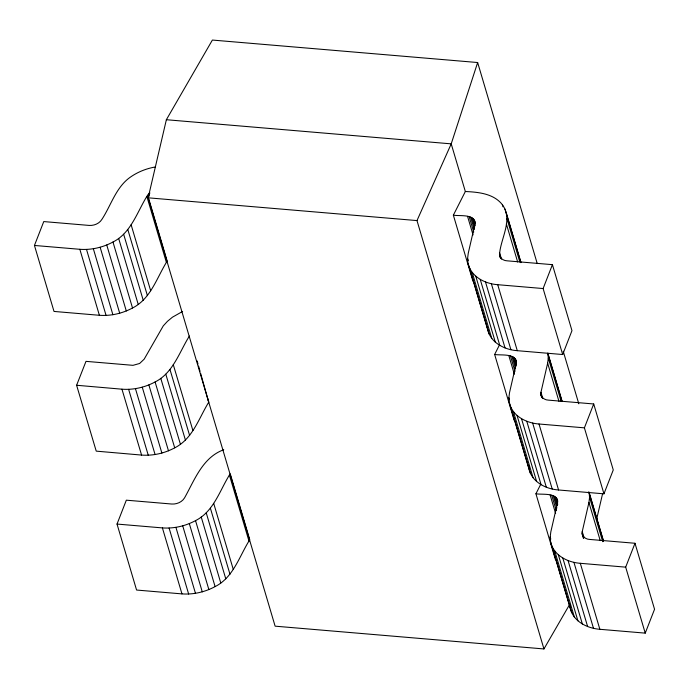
<?xml version="1.0" encoding="UTF-8"?>
<svg xmlns="http://www.w3.org/2000/svg" width="689" height="689" viewBox="0 0 689 689"><rect width="100%" height="100%" fill="white"/><g stroke="black" fill="none" stroke-linecap="round" stroke-linejoin="round"><path stroke-width="1.03" d="M453.362 215.166L465.342 191.508C478.45 192.136 493.668 193.54 502.384 204.736C513.159 219.309 501.222 237.541 499.663 252.975C498.543 257.367 503.022 260.752 507.035 260.821L552.423 264.662L571.973 330.651L562.672 354.525L517.284 350.684C504.632 349.771 490.568 342.769 487.614 329.411L468.064 263.422L467.598 258.444L468.236 253.319L474.928 224.209C475.875 213.383 459.244 216.363 453.362 215.166L472.921 281.146M562.181 401.523L547.815 353.061L548.28 358.039L547.643 363.172L540.951 392.282C539.831 396.675 544.31 400.051 548.323 400.12L593.711 403.969L613.262 469.95L603.952 493.832L558.572 489.982C545.921 489.078 531.856 482.067 528.902 468.718L509.343 402.729L508.887 397.751L509.524 392.618L516.216 363.516C517.163 352.682 500.524 355.67 494.65 354.465L514.201 420.454M603.469 540.822L589.104 492.368L589.569 497.346L588.931 502.47L582.239 531.581C581.111 535.973 585.598 539.358 589.612 539.427L634.991 543.268L654.55 609.257L645.24 633.131L599.852 629.29C587.2 628.377 573.145 621.375 570.191 608.017L550.632 542.036L550.175 537.05L550.812 531.925L557.504 502.815C558.452 491.989 541.812 494.969 535.93 493.772L555.489 559.752M569.226 605.175L543.948 648.943L275.118 626.172L148.161 197.812L166.368 119.722L212.384 40.057L477.649 62.527L537.239 263.568M596.588 519.446L602.634 493.513M477.649 62.527L451.217 143.855L416.991 220.583L543.948 648.943M149.952 193.006L147.653 195.194L167.203 261.174L166.385 262.406C156.592 278.356 150.495 298.992 132.521 308C122.427 313.443 110.851 316.113 99.388 315.286L54.009 311.437L34.45 245.456L43.76 221.574L89.139 225.424C94.057 225.751 99.371 223.615 101.963 219.283C111.118 205.279 115.907 187.374 130.143 177.297C137.662 171.974 146.387 168.504 155.456 166.953M230.531 474.833L249.78 539.78L248.962 541.011C239.161 556.97 233.063 577.597 215.097 586.606C205.003 592.049 193.42 594.719 181.965 593.892L136.577 590.042L117.027 524.062L126.328 500.18L171.716 504.029C176.625 504.357 181.948 502.221 184.54 497.889C194.556 480.044 202.644 457.341 223.736 449.745M562.672 354.525L543.113 288.545L552.423 264.662M603.952 493.832L584.401 427.843L593.711 403.969M645.24 633.131L625.681 567.15L634.991 543.268M208.121 399.103L208.715 402.23C198.863 418.189 192.713 438.841 174.713 447.841C164.619 453.276 153.036 455.937 141.581 455.076L96.236 451.14L76.608 385.263L85.996 361.355L133.011 365.334L139.626 363.482L144.173 359.167L163.259 325.897L167.461 321.315L172.483 317.164L182.619 311.437M494.65 354.465L499.439 345.008M535.93 493.772L540.727 484.307M34.45 245.456L79.838 249.297C91.292 250.133 102.876 247.463 112.97 242.02C130.936 233.003 137.033 212.376 146.835 196.417L147.653 195.194M117.027 524.062L162.406 527.903C173.869 528.739 185.444 526.069 195.538 520.626C213.504 511.617 219.602 490.981 229.403 475.022L230.221 473.799M76.608 385.263L121.953 389.19C133.408 390.052 144.991 387.39 155.094 381.964C173.197 372.87 179.355 352.045 189.389 336.043M166.368 119.722L451.217 143.855L465.342 191.508M148.161 197.812L416.991 220.583M468.064 263.422C471.009 276.78 485.073 283.79 497.725 284.695L543.113 288.545M509.343 402.729C512.297 416.087 526.362 423.089 539.013 424.002L584.401 427.843M550.632 542.036C553.586 555.386 567.65 562.396 580.302 563.301L625.681 567.15M173.292 364.714L192.92 430.591M170.011 369.614L189.63 435.5M165.808 374.205L185.427 440.09M160.787 378.356L180.415 444.241M155.094 381.964L174.713 447.841M148.867 384.927L168.486 450.813M142.261 387.192L161.881 453.069M135.457 388.674L155.085 454.559M128.628 389.345L148.256 455.231M121.953 389.19L141.581 455.076M563.206 351.201L578.794 403.78M506.536 213.762L520.893 262.216M504.985 209.051L520.875 262.664M547.798 353.509L561.854 400.938M588.776 491.782L603.443 541.27M506.992 218.74L519.833 262.044M548.28 358.039L561.113 401.342M589.569 497.346L602.711 541.683M502.384 204.736L502.996 206.795M506.355 223.865L517.663 262.009M547.643 363.172L558.951 401.317M588.931 502.47L600.24 540.624M499.663 252.975L501.497 259.159M540.951 392.282L542.786 398.466M582.239 531.581L584.074 537.764M499.508 254.258L500.731 258.384M540.796 393.557L542.01 397.682M582.076 532.864L583.609 538.014M499.62 255.498L500.231 257.565M540.908 394.806L541.52 396.864M582.188 534.104L583.411 538.23M497.725 284.695L517.284 350.684M539.013 424.002L558.572 489.982M580.302 563.301L599.852 629.29M474.583 220.506L475.505 223.598M515.872 359.804L516.483 361.871M557.16 499.112L557.771 501.17M473.937 219.429L475.16 223.555M515.226 358.728L516.449 362.853M556.505 498.035L557.728 502.16M473.042 218.473L475.177 225.691M514.33 357.78L516.466 364.998M555.618 497.079L557.754 504.296M471.931 217.672L474.678 226.957M513.21 356.98L515.966 366.255M554.499 496.278L557.246 505.562M491.369 283.73L510.919 349.719M532.649 423.037L552.208 489.018M573.937 562.336L593.496 628.325M470.613 217.044L474.282 229.42M511.901 356.351L515.57 368.718M553.189 495.649L556.858 508.026M469.149 216.604L473.731 232.072M510.437 355.912L515.019 371.371M551.717 495.21L556.307 510.678M467.555 216.363L473.059 234.923M508.844 355.67L514.347 374.23M550.132 494.969L555.627 513.529M485.495 281.973L505.046 347.954M526.775 421.272L546.334 487.261M568.063 560.579L587.622 626.559M480.25 279.458L499.809 345.439M521.539 418.757L541.098 484.746M562.827 558.064L582.377 624.045M475.789 276.255L495.339 342.244M517.069 415.553L536.628 481.542M558.357 554.86L577.916 620.849M472.206 272.448L491.765 338.437M513.494 411.746L533.053 477.735M554.783 551.054L574.342 617.043M467.598 258.444L468.21 260.502M508.887 397.751L509.498 399.809M550.175 537.05L550.787 539.117M469.614 268.133L489.164 334.122M510.894 407.44L530.452 473.421M552.182 546.739L571.741 612.728M148.695 194.04L149.306 196.107M146.835 196.417L166.385 262.406M229.403 475.022L248.962 541.011M131.125 224.76L150.676 290.749M213.693 503.366L233.252 569.355M127.853 229.661L147.412 295.65M210.421 508.275L229.98 574.256M123.658 234.251L143.217 300.24M206.235 512.857L225.785 578.846M118.654 238.403L138.213 304.392M201.231 517.008L220.781 582.997M112.97 242.02L132.521 308M195.538 520.626L215.097 586.606M106.743 244.991L126.302 310.98M189.32 523.597L208.87 589.586M100.146 247.256L119.705 313.245M182.723 525.862L202.273 591.851M93.342 248.755L112.901 314.735M175.919 527.361L195.478 593.341M86.513 249.435L106.072 315.424M169.089 528.041L188.648 594.03M79.838 249.297L99.388 315.286M162.406 527.903L181.965 593.892M197.14 360.933L198.01 364.025M198.587 366.092L200.034 371.25M200.611 373.317L208.715 402.23M569.915 605.028L570.191 608.017M528.627 465.73L528.902 468.718M487.338 326.422L487.614 329.411"/></g></svg>
